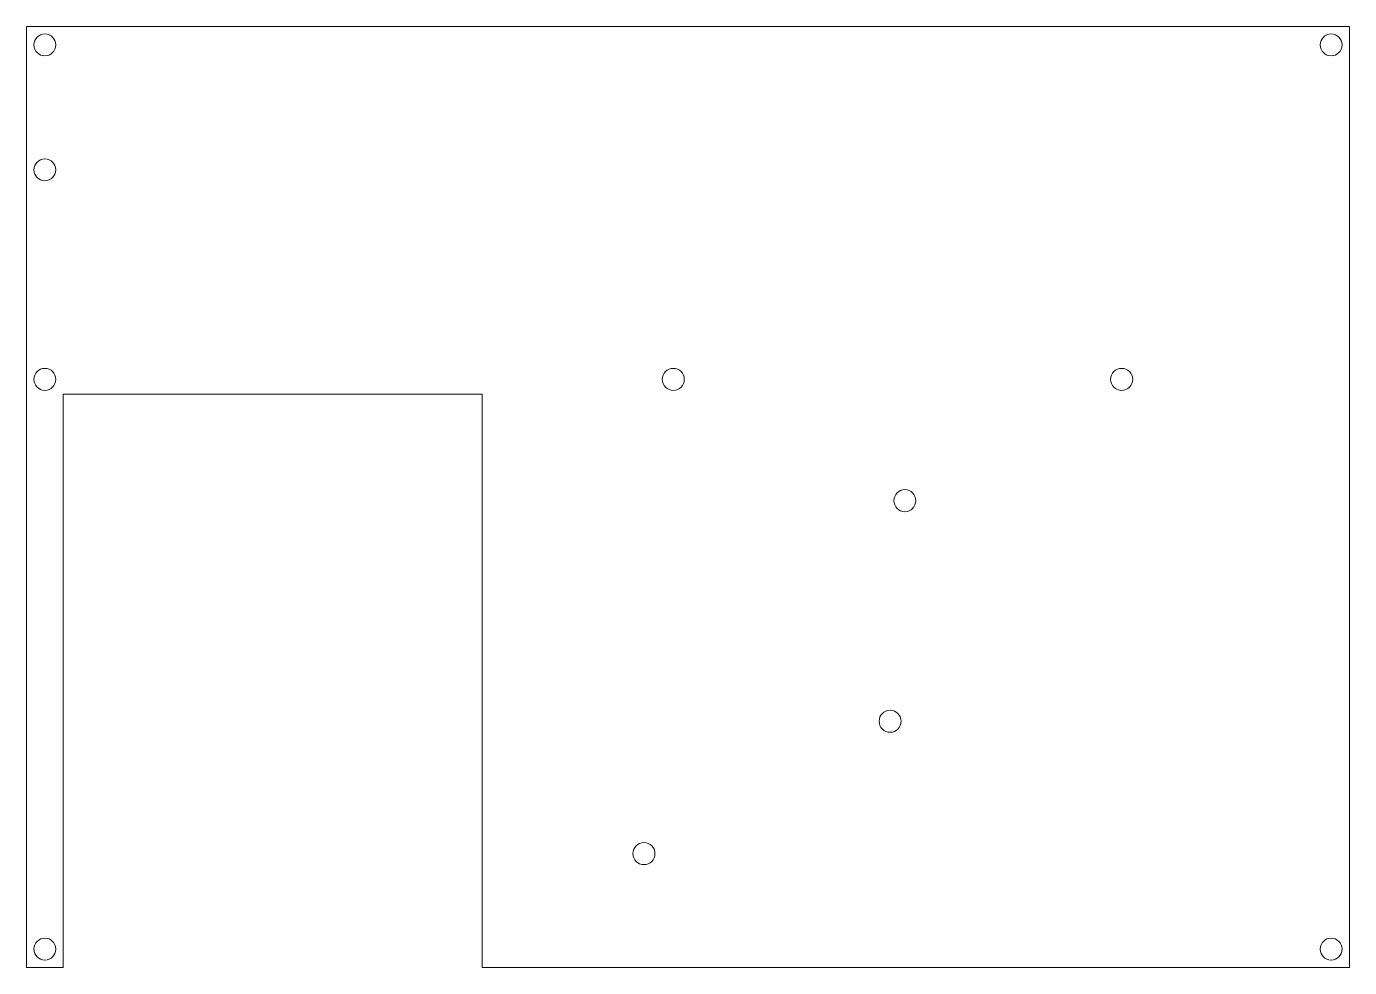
# Model space of a CAD drawing. Header units: millimetres. Extents: x 0 to 180, y 0 to 128.
import ezdxf

# ---------------------------------------------------------------- set-up
doc = ezdxf.new("R2010")
doc.units = ezdxf.units.MM
doc.layers.get('0').update_dxf_attribs({"lineweight": 0, "true_color": 0xffffff})

msp = doc.modelspace()

# ---------------------------------------------------------------- linework, layer by layer
for p, q in [((180, 128), (0, 128)), ((0, 128), (0, 0)), ((180, 0), (180, 128)), ((5, 0), (5, 78)), ((5, 78), (62, 78)), ((62, 78), (62, 0)), ((0, 0), (5, 0)), ((62, 0), (180, 0))]:
    msp.add_line(p, q)
for centre in [(2.5, 125.5), (177.5, 125.5), (2.5, 108.5), (2.5, 80), (88, 80), (149, 80), (119.5, 63.5), (117.5, 33.5), (84, 15.5), (2.5, 2.5), (177.5, 2.5)]:
    msp.add_circle(centre, 1.5)

doc.saveas('drawing.dxf')
